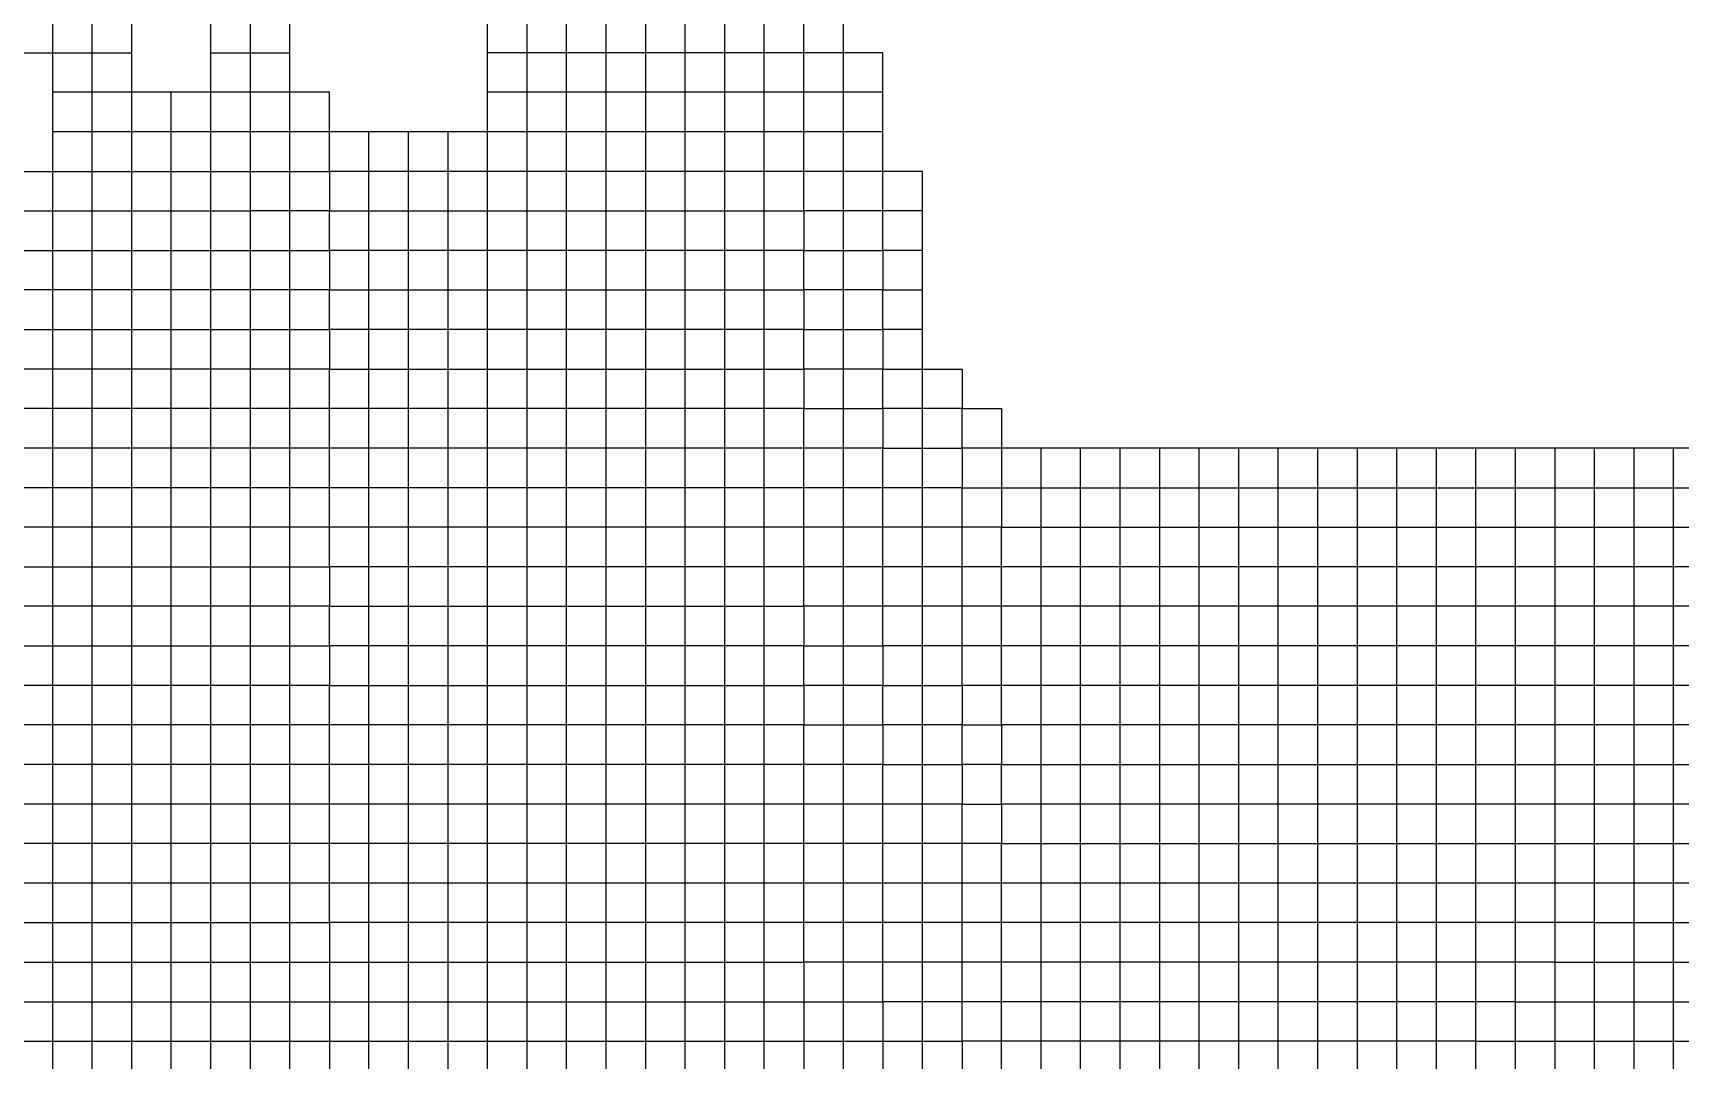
# Model space of a CAD drawing. Header units: millimetres. Extents: x 0 to 841, y 0 to 594.
# Drawn here: x 750.45 to 755.61, y 105.11 to 108.32 of the extents above; entities that cross this region are included whole.
import ezdxf
from ezdxf.enums import TextEntityAlignment as Align

# ---------------------------------------------------------------- set-up
doc = ezdxf.new("R2010")
doc.units = ezdxf.units.MM
doc.layers.add('TEXT', color=255, linetype='Continuous')
doc.styles.add('ECL', font='', dxfattribs={"width": 0.7, "height": 3})
doc.styles.get('ECL').set_extended_font_data('FangSong_GB2312')

# ---------------------------------------------------------------- blocks, each defined once
blk = doc.blocks.new('*U21')
at = {"color": 32, "linetype": 'Continuous'}
blk.add_lwpolyline([(-17.49, -2.555), (-17.3415, -2.555), (-17.193, -2.555), (-17.0445, -2.555)], dxfattribs=at)
at = {"color": 34, "linetype": 'Continuous'}
blk.add_lwpolyline([(-17.0445, -1.2185), (-17.193, -1.2185), (-17.3415, -1.2185), (-17.49, -1.2185), (-17.6385, -1.2185), (-17.787, -1.2185), (-17.9355, -1.2185), (-18.084, -1.2185), (-18.2325, -1.2185), (-18.381, -1.2185), (-18.5295, -1.2185), (-18.678, -1.2185), (-18.8265, -1.2185), (-18.975, -1.2185), (-19.1235, -1.2185), (-19.272, -1.2185), (-19.4205, -1.2185), (-19.569, -1.2185), (-19.7175, -1.2185), (-19.7175, -1.07), (-19.866, -1.07), (-19.866, -0.9215), (-20.0145, -0.9215), (-20.163, -0.9215), (-20.163, -0.773), (-20.3115, -0.773), (-20.46, -0.773), (-20.46, -0.6245), (-20.6085, -0.6245), (-20.757, -0.6245), (-20.9055, -0.6245), (-21.054, -0.6245), (-21.2025, -0.6245), (-21.351, -0.6245), (-21.4995, -0.6245), (-21.648, -0.6245), (-21.7965, -0.6245), (-21.945, -0.6245), (-22.0935, -0.6245), (-22.242, -0.6245), (-22.242, -0.476), (-22.3905, -0.476), (-22.539, -0.476), (-22.6875, -0.476), (-22.836, -0.476), (-22.9845, -0.476), (-23.133, -0.476), (-23.2815, -0.476), (-23.43, -0.476)], dxfattribs=at)
at = {"color": 22, "linetype": 'Continuous'}
for points in [[(-17.6385, -2.7035), (-17.49, -2.7035), (-17.3415, -2.7035), (-17.193, -2.7035), (-17.0445, -2.7035)], [(-17.193, -3.149), (-17.193, -3.0005), (-17.193, -2.852), (-17.193, -2.7035), (-17.193, -2.555)], [(-17.3415, -4.7825), (-17.3415, -4.634), (-17.3415, -4.4855), (-17.3415, -4.337), (-17.3415, -4.1885), (-17.3415, -4.04), (-17.3415, -3.8915), (-17.3415, -3.743), (-17.3415, -3.5945), (-17.3415, -3.446), (-17.3415, -3.2975), (-17.3415, -3.149), (-17.3415, -3.0005), (-17.3415, -2.852), (-17.3415, -2.7035), (-17.3415, -2.555)], [(-17.6385, -3.149), (-17.6385, -3.0005), (-17.6385, -2.852)]]:
    blk.add_lwpolyline(points, dxfattribs=at)
at = {"color": 47, "linetype": 'Continuous'}
blk.add_lwpolyline([(-20.9055, -3.149), (-20.9055, -3.0005), (-20.9055, -2.852), (-20.9055, -2.7035), (-20.9055, -2.555), (-20.9055, -2.4065), (-20.9055, -2.258), (-20.9055, -2.1095), (-20.9055, -1.961), (-20.9055, -1.8125), (-20.9055, -1.664), (-20.9055, -1.5155), (-20.9055, -1.367), (-20.9055, -1.2185), (-20.9055, -1.07), (-20.9055, -0.9215), (-20.9055, -0.773), (-20.9055, -0.6245), (-20.9055, -0.476), (-20.9055, -0.3275), (-20.9055, -0.179), (-20.9055, -0.0305), (-20.9055, 0.118), (-20.9055, 0.2665), (-20.9055, 0.415), (-20.9055, 0.5635), (-20.9055, 0.712), (-20.9055, 0.8605)], dxfattribs=at)
at = {"color": 87, "linetype": 'Continuous'}
for points in [[(-21.351, -3.149), (-21.351, -3.0005), (-21.351, -2.852), (-21.351, -2.7035), (-21.351, -2.555), (-21.351, -2.4065), (-21.351, -2.258), (-21.351, -2.1095), (-21.351, -1.961), (-21.351, -1.8125), (-21.351, -1.664), (-21.351, -1.5155), (-21.351, -1.367), (-21.351, -1.2185), (-21.351, -1.07), (-21.351, -0.9215), (-21.351, -0.773), (-21.351, -0.6245), (-21.351, -0.476), (-21.351, -0.3275), (-21.351, -0.179), (-21.351, -0.0305), (-21.351, 0.118), (-21.351, 0.2665), (-21.351, 0.415), (-21.351, 0.5635), (-21.351, 0.712), (-21.351, 0.8605)], [(-21.648, -3.149), (-21.648, -3.0005), (-21.648, -2.852), (-21.648, -2.7035), (-21.648, -2.555), (-21.648, -2.4065), (-21.648, -2.258), (-21.648, -2.1095), (-21.648, -1.961), (-21.648, -1.8125), (-21.648, -1.664), (-21.648, -1.5155), (-21.648, -1.367), (-21.648, -1.2185), (-21.648, -1.07), (-21.648, -0.9215), (-21.648, -0.773), (-21.648, -0.6245), (-21.648, -0.476), (-21.648, -0.3275), (-21.648, -0.179), (-21.648, -0.0305), (-21.648, 0.118), (-21.648, 0.2665), (-21.648, 0.415), (-21.648, 0.5635), (-21.648, 0.712), (-21.648, 0.8605)], [(-23.727, 0.2665), (-23.2815, 0.2665), (-23.133, 0.2665), (-22.9845, 0.2665), (-22.836, 0.2665), (-22.6875, 0.2665), (-22.539, 0.2665), (-22.3905, 0.2665), (-22.242, 0.2665), (-22.242, 0.118), (-22.0935, 0.118), (-21.945, 0.118), (-21.7965, 0.118), (-21.648, 0.118), (-21.4995, 0.118), (-21.351, 0.118), (-21.2025, 0.118), (-21.054, 0.118), (-20.9055, 0.118), (-20.757, 0.118), (-20.6085, 0.118), (-20.46, 0.118), (-20.46, -0.0305), (-20.3115, -0.0305), (-20.163, -0.0305), (-20.163, -0.179), (-20.0145, -0.179)]]:
    blk.add_lwpolyline(points, dxfattribs=at)
at = {"color": 97, "linetype": 'Continuous'}
for points in [[(-20.757, -3.149), (-20.757, -3.0005), (-20.757, -2.852), (-20.757, -2.7035), (-20.757, -2.555), (-20.757, -2.4065), (-20.757, -2.258), (-20.757, -2.1095), (-20.757, -1.961), (-20.757, -1.8125), (-20.757, -1.664), (-20.757, -1.5155), (-20.757, -1.367), (-20.757, -1.2185), (-20.757, -1.07), (-20.757, -0.9215), (-20.757, -0.773), (-20.757, -0.6245), (-20.757, -0.476), (-20.757, -0.3275), (-20.757, -0.179), (-20.757, -0.0305), (-20.757, 0.118), (-20.757, 0.2665), (-20.757, 0.415), (-20.757, 0.5635), (-20.757, 0.712), (-20.757, 0.8605)], [(-20.6085, -3.149), (-20.6085, -3.0005), (-20.6085, -2.852), (-20.6085, -2.7035), (-20.6085, -2.555), (-20.6085, -2.4065), (-20.6085, -2.258), (-20.6085, -2.1095), (-20.6085, -1.961), (-20.6085, -1.8125), (-20.6085, -1.664), (-20.6085, -1.5155), (-20.6085, -1.367), (-20.6085, -1.2185), (-20.6085, -1.07), (-20.6085, -0.9215), (-20.6085, -0.773), (-20.6085, -0.6245), (-20.6085, -0.476), (-20.6085, -0.3275), (-20.6085, -0.179), (-20.6085, -0.0305), (-20.6085, 0.118), (-20.6085, 0.2665), (-20.6085, 0.415), (-20.6085, 0.5635), (-20.6085, 0.712), (-20.6085, 0.8605)], [(-22.9845, -3.149), (-22.9845, -3.0005), (-22.9845, -2.852), (-22.9845, -2.7035), (-22.9845, -2.555), (-22.9845, -2.4065), (-22.9845, -2.258), (-22.9845, -2.1095), (-22.9845, -1.961), (-22.9845, -1.8125), (-22.9845, -1.664), (-22.9845, -1.5155), (-22.9845, -1.367), (-22.9845, -1.2185), (-22.9845, -1.07), (-22.9845, -0.9215), (-22.9845, -0.773), (-22.9845, -0.6245), (-22.9845, -0.476), (-22.9845, -0.3275), (-22.9845, -0.179), (-22.9845, -0.0305), (-22.9845, 0.118), (-22.9845, 0.2665), (-22.9845, 0.415), (-22.9845, 0.5635), (-22.9845, 0.712), (-22.9845, 0.8605)], [(-23.2815, -3.149), (-23.2815, -3.0005), (-23.2815, -2.852), (-23.2815, -2.7035), (-23.2815, -2.555), (-23.2815, -2.4065), (-23.2815, -2.258), (-23.2815, -2.1095), (-23.2815, -1.961), (-23.2815, -1.8125), (-23.2815, -1.664), (-23.2815, -1.5155), (-23.2815, -1.367), (-23.2815, -1.2185), (-23.2815, -1.07), (-23.2815, -0.9215), (-23.2815, -0.773), (-23.2815, -0.6245), (-23.2815, -0.476), (-23.2815, -0.3275), (-23.2815, -0.179), (-23.2815, -0.0305), (-23.2815, 0.118), (-23.2815, 0.2665), (-23.2815, 0.415), (-23.2815, 0.5635), (-23.2815, 0.712), (-23.2815, 0.8605)], [(-21.4995, -3.149), (-21.4995, -3.0005), (-21.4995, -2.852), (-21.4995, -2.7035), (-21.4995, -2.555), (-21.4995, -2.4065), (-21.4995, -2.258), (-21.4995, -2.1095), (-21.4995, -1.961), (-21.4995, -1.8125), (-21.4995, -1.664), (-21.4995, -1.5155), (-21.4995, -1.367), (-21.4995, -1.2185), (-21.4995, -1.07), (-21.4995, -0.9215), (-21.4995, -0.773), (-21.4995, -0.6245), (-21.4995, -0.476), (-21.4995, -0.3275), (-21.4995, -0.179), (-21.4995, -0.0305), (-21.4995, 0.118), (-21.4995, 0.2665), (-21.4995, 0.415), (-21.4995, 0.5635), (-21.4995, 0.712), (-21.4995, 0.8605)], [(-21.054, -3.149), (-21.054, -3.0005), (-21.054, -2.852), (-21.054, -2.7035), (-21.054, -2.555), (-21.054, -2.4065), (-21.054, -2.258), (-21.054, -2.1095), (-21.054, -1.961), (-21.054, -1.8125), (-21.054, -1.664), (-21.054, -1.5155), (-21.054, -1.367), (-21.054, -1.2185), (-21.054, -1.07), (-21.054, -0.9215), (-21.054, -0.773), (-21.054, -0.6245), (-21.054, -0.476), (-21.054, -0.3275), (-21.054, -0.179), (-21.054, -0.0305), (-21.054, 0.118), (-21.054, 0.2665), (-21.054, 0.415), (-21.054, 0.5635), (-21.054, 0.712), (-21.054, 0.8605)], [(-21.2025, -3.149), (-21.2025, -3.0005), (-21.2025, -2.852), (-21.2025, -2.7035), (-21.2025, -2.555), (-21.2025, -2.4065), (-21.2025, -2.258), (-21.2025, -2.1095), (-21.2025, -1.961), (-21.2025, -1.8125), (-21.2025, -1.664), (-21.2025, -1.5155), (-21.2025, -1.367), (-21.2025, -1.2185), (-21.2025, -1.07), (-21.2025, -0.9215), (-21.2025, -0.773), (-21.2025, -0.6245), (-21.2025, -0.476), (-21.2025, -0.3275), (-21.2025, -0.179), (-21.2025, -0.0305), (-21.2025, 0.118), (-21.2025, 0.2665), (-21.2025, 0.415), (-21.2025, 0.5635), (-21.2025, 0.712), (-21.2025, 0.8605)], [(-20.3115, -3.149), (-20.3115, -3.0005), (-20.3115, -2.852), (-20.3115, -2.7035), (-20.3115, -2.555), (-20.3115, -2.4065), (-20.3115, -2.258), (-20.3115, -2.1095), (-20.3115, -1.961), (-20.3115, -1.8125), (-20.3115, -1.664), (-20.3115, -1.5155), (-20.3115, -1.367), (-20.3115, -1.2185), (-20.3115, -1.07), (-20.3115, -0.9215), (-20.3115, -0.773), (-20.3115, -0.6245), (-20.3115, -0.476), (-20.3115, -0.3275), (-20.3115, -0.179), (-20.3115, -0.0305), (-20.3115, 0.118), (-20.3115, 0.2665), (-20.3115, 0.415), (-20.3115, 0.5635), (-20.3115, 0.712), (-20.3115, 0.8605)]]:
    blk.add_lwpolyline(points, dxfattribs=at)
at = {"color": 57, "linetype": 'Continuous'}
for points in [[(-22.6875, -3.149), (-22.6875, -3.0005), (-22.6875, -2.852), (-22.6875, -2.7035), (-22.6875, -2.555), (-22.6875, -2.4065), (-22.6875, -2.258), (-22.6875, -2.1095), (-22.6875, -1.961), (-22.6875, -1.8125), (-22.6875, -1.664), (-22.6875, -1.5155), (-22.6875, -1.367), (-22.6875, -1.2185), (-22.6875, -1.07), (-22.6875, -0.9215), (-22.6875, -0.773), (-22.6875, -0.6245), (-22.6875, -0.476), (-22.6875, -0.3275), (-22.6875, -0.179), (-22.6875, -0.0305), (-22.6875, 0.118), (-22.6875, 0.2665), (-22.6875, 0.415), (-22.6875, 0.5635), (-22.6875, 0.712), (-22.6875, 0.8605)], [(-17.0445, -1.367), (-17.193, -1.367), (-17.3415, -1.367), (-17.49, -1.367), (-17.6385, -1.367), (-17.787, -1.367), (-17.9355, -1.367), (-18.084, -1.367), (-18.2325, -1.367), (-18.381, -1.367), (-18.5295, -1.367), (-18.678, -1.367), (-18.8265, -1.367), (-18.975, -1.367), (-19.1235, -1.367), (-19.272, -1.367), (-19.4205, -1.367), (-19.569, -1.367), (-19.7175, -1.367), (-19.7175, -1.2185), (-19.866, -1.2185), (-19.866, -1.07), (-20.0145, -1.07), (-20.163, -1.07), (-20.163, -0.9215), (-20.3115, -0.9215), (-20.46, -0.9215), (-20.46, -0.773), (-20.6085, -0.773), (-20.757, -0.773), (-20.9055, -0.773), (-21.054, -0.773), (-21.2025, -0.773), (-21.351, -0.773), (-21.4995, -0.773), (-21.648, -0.773), (-21.7965, -0.773), (-21.945, -0.773), (-22.0935, -0.773), (-22.242, -0.773), (-22.242, -0.6245), (-22.3905, -0.6245), (-22.539, -0.6245), (-22.6875, -0.6245), (-22.836, -0.6245), (-22.9845, -0.6245), (-23.133, -0.6245), (-23.2815, -0.6245), (-23.43, -0.6245)], [(-23.43, -0.3275), (-23.2815, -0.3275), (-23.133, -0.3275), (-22.9845, -0.3275), (-22.836, -0.3275), (-22.6875, -0.3275), (-22.539, -0.3275), (-22.3905, -0.3275), (-22.242, -0.3275), (-22.242, -0.476), (-22.0935, -0.476), (-21.945, -0.476), (-21.7965, -0.476), (-21.648, -0.476), (-21.4995, -0.476), (-21.351, -0.476), (-21.2025, -0.476), (-21.054, -0.476), (-20.9055, -0.476), (-20.757, -0.476), (-20.6085, -0.476), (-20.46, -0.476), (-20.46, -0.6245), (-20.3115, -0.6245), (-20.163, -0.6245), (-20.163, -0.773), (-20.0145, -0.773), (-19.866, -0.773), (-19.866, -0.9215), (-19.7175, -0.9215), (-19.7175, -1.07), (-19.569, -1.07), (-19.4205, -1.07), (-19.272, -1.07), (-19.1235, -1.07), (-18.975, -1.07), (-18.8265, -1.07), (-18.678, -1.07), (-18.5295, -1.07), (-18.381, -1.07), (-18.2325, -1.07), (-18.084, -1.07), (-17.9355, -1.07), (-17.787, -1.07), (-17.6385, -1.07), (-17.49, -1.07), (-17.3415, -1.07), (-17.193, -1.07), (-17.0445, -1.07)]]:
    blk.add_lwpolyline(points, dxfattribs=at)
at = {"color": 252, "linetype": 'Continuous'}
blk.add_lwpolyline([(-22.539, -0.476), (-22.539, -0.3275), (-22.539, -0.179), (-22.539, -0.0305), (-22.539, 0.118), (-22.539, 0.2665), (-22.539, 0.415), (-22.539, 0.5635), (-22.539, 0.712), (-22.539, 0.8605), (-22.539, 1.009), (-22.539, 1.1575), (-22.539, 1.306), (-22.539, 1.4545), (-22.539, 1.603), (-22.539, 1.7515), (-22.539, 1.9), (-22.539, 2.0485), (-22.539, 2.197), (-22.539, 2.3455), (-22.539, 2.494), (-22.539, 2.6425), (-22.539, 2.791)], dxfattribs=at)
at = {"color": 77, "linetype": 'Continuous'}
for points in [[(-22.3905, -3.149), (-22.3905, -3.0005), (-22.3905, -2.852), (-22.3905, -2.7035), (-22.3905, -2.555), (-22.3905, -2.4065), (-22.3905, -2.258), (-22.3905, -2.1095), (-22.3905, -1.961), (-22.3905, -1.8125), (-22.3905, -1.664), (-22.3905, -1.5155), (-22.3905, -1.367), (-22.3905, -1.2185), (-22.3905, -1.07), (-22.3905, -0.9215), (-22.3905, -0.773), (-22.3905, -0.6245), (-22.3905, -0.476), (-22.3905, -0.3275), (-22.3905, -0.179), (-22.3905, -0.0305), (-22.3905, 0.118), (-22.3905, 0.2665), (-22.3905, 0.415), (-22.3905, 0.5635), (-22.3905, 0.712), (-22.3905, 0.8605)], [(-17.787, -3.149), (-17.787, -3.0005), (-17.787, -2.852), (-17.787, -2.7035), (-17.787, -2.555), (-17.787, -2.4065), (-17.787, -2.258), (-17.787, -2.1095), (-17.787, -1.961), (-17.787, -1.8125), (-17.787, -1.664), (-17.787, -1.5155), (-17.787, -1.367), (-17.787, -1.2185), (-17.787, -1.07), (-17.787, -0.9215), (-17.787, -0.773)]]:
    blk.add_lwpolyline(points, dxfattribs=at)
at = {"color": 86, "linetype": 'Continuous'}
blk.add_lwpolyline([(-23.133, -3.149), (-23.133, -3.0005), (-23.133, -2.852), (-23.133, -2.7035), (-23.133, -2.555), (-23.133, -2.4065), (-23.133, -2.258), (-23.133, -2.1095), (-23.133, -1.961), (-23.133, -1.8125), (-23.133, -1.664), (-23.133, -1.5155), (-23.133, -1.367), (-23.133, -1.2185), (-23.133, -1.07), (-23.133, -0.9215), (-23.133, -0.773), (-23.133, -0.6245), (-23.133, -0.476), (-23.133, -0.3275), (-23.133, -0.179), (-23.133, -0.0305), (-23.133, 0.118), (-23.133, 0.2665), (-23.133, 0.415), (-23.133, 0.5635), (-23.133, 0.712), (-23.133, 0.8605)], dxfattribs=at)
at = {"color": 67, "linetype": 'Continuous'}
blk.add_lwpolyline([(-20.0145, -3.149), (-20.0145, -3.0005), (-20.0145, -2.852), (-20.0145, -2.7035), (-20.0145, -2.555), (-20.0145, -2.4065), (-20.0145, -2.258), (-20.0145, -2.1095), (-20.0145, -1.961), (-20.0145, -1.8125), (-20.0145, -1.664), (-20.0145, -1.5155), (-20.0145, -1.367), (-20.0145, -1.2185), (-20.0145, -1.07), (-20.0145, -0.9215), (-20.0145, -0.773), (-20.0145, -0.6245), (-20.0145, -0.476), (-20.0145, -0.3275), (-20.0145, -0.179), (-20.0145, -0.0305), (-20.0145, 0.118), (-20.0145, 0.2665), (-20.163, 0.2665), (-20.163, 0.415), (-20.163, 0.5635), (-20.163, 0.712), (-20.3115, 0.712), (-20.46, 0.712), (-20.46, 0.8605)], dxfattribs=at)
at = {"color": 145, "linetype": 'Continuous'}
for points in [[(-24.4695, 0.5635), (-24.321, 0.5635), (-24.1725, 0.5635), (-24.1725, 0.712), (-24.024, 0.712), (-23.8755, 0.712), (-23.727, 0.712), (-23.5785, 0.712), (-23.43, 0.712), (-23.2815, 0.712), (-23.133, 0.712), (-22.9845, 0.712)], [(-21.4995, 0.415), (-21.648, 0.415), (-22.242, 0.415), (-22.242, 0.5635), (-22.3905, 0.5635), (-22.539, 0.5635), (-22.6875, 0.5635), (-22.9845, 0.5635), (-23.133, 0.5635), (-23.2815, 0.5635)]]:
    blk.add_lwpolyline(points, dxfattribs=at)
at = {"color": 253, "linetype": 'Continuous'}
blk.add_lwpolyline([(-22.6875, 0.712), (-22.539, 0.712), (-22.3905, 0.712)], dxfattribs=at)
at = {"color": 147, "linetype": 'Continuous'}
for points in [[(-20.163, 0.5635), (-20.3115, 0.5635), (-20.46, 0.5635), (-20.46, 0.712), (-20.6085, 0.712), (-20.757, 0.712), (-20.9055, 0.712), (-21.054, 0.712), (-21.2025, 0.712), (-21.351, 0.712), (-21.4995, 0.712), (-21.648, 0.712)], [(-20.0145, -0.0305), (-20.163, -0.0305), (-20.163, 0.118), (-20.3115, 0.118), (-20.46, 0.118), (-20.46, 0.2665), (-20.6085, 0.2665), (-20.757, 0.2665), (-20.9055, 0.2665), (-21.054, 0.2665), (-21.2025, 0.2665), (-21.351, 0.2665), (-21.4995, 0.2665), (-21.648, 0.2665), (-21.7965, 0.2665), (-21.945, 0.2665), (-22.0935, 0.2665), (-22.242, 0.2665), (-22.242, 0.415), (-22.3905, 0.415), (-22.539, 0.415), (-22.6875, 0.415), (-22.836, 0.415), (-22.9845, 0.415), (-23.133, 0.415), (-23.2815, 0.415)]]:
    blk.add_lwpolyline(points, dxfattribs=at)
at = {"color": 84, "linetype": 'Continuous'}
for points in [[(-22.836, -3.149), (-22.836, -3.0005), (-22.836, -2.852), (-22.836, -2.7035), (-22.836, -2.555), (-22.836, -2.4065), (-22.836, -2.258), (-22.836, -2.1095), (-22.836, -1.961), (-22.836, -1.8125), (-22.836, -1.664), (-22.836, -1.5155), (-22.836, -1.367), (-22.836, -1.2185), (-22.836, -1.07), (-22.836, -0.9215), (-22.836, -0.773), (-22.836, -0.6245), (-22.836, -0.476), (-22.836, -0.3275), (-22.836, -0.179), (-22.836, -0.0305), (-22.836, 0.118), (-22.836, 0.2665), (-22.836, 0.415), (-22.836, 0.5635)], [(-21.945, -3.149), (-21.945, -3.0005), (-21.945, -2.852), (-21.945, -2.7035), (-21.945, -2.555), (-21.945, -2.4065), (-21.945, -2.258), (-21.945, -2.1095), (-21.945, -1.961), (-21.945, -1.8125), (-21.945, -1.664), (-21.945, -1.5155), (-21.945, -1.367), (-21.945, -1.2185), (-21.945, -1.07), (-21.945, -0.9215), (-21.945, -0.773), (-21.945, -0.6245), (-21.945, -0.476), (-21.945, -0.3275), (-21.945, -0.179), (-21.945, -0.0305), (-21.945, 0.118), (-21.945, 0.2665), (-21.945, 0.415)], [(-21.7965, -3.149), (-21.7965, -3.0005), (-21.7965, -2.852), (-21.7965, -2.7035), (-21.7965, -2.555), (-21.7965, -2.4065), (-21.7965, -2.258), (-21.7965, -2.1095), (-21.7965, -1.961), (-21.7965, -1.8125), (-21.7965, -1.664), (-21.7965, -1.5155), (-21.7965, -1.367), (-21.7965, -1.2185), (-21.7965, -1.07), (-21.7965, -0.9215), (-21.7965, -0.773), (-21.7965, -0.6245), (-21.7965, -0.476), (-21.7965, -0.3275), (-21.7965, -0.179), (-21.7965, -0.0305), (-21.7965, 0.118), (-21.7965, 0.2665), (-21.7965, 0.415)], [(-17.0445, -2.4065), (-17.193, -2.4065), (-17.3415, -2.4065), (-17.49, -2.4065), (-17.6385, -2.4065), (-17.787, -2.4065), (-17.9355, -2.4065), (-18.084, -2.4065), (-18.2325, -2.4065), (-18.381, -2.4065), (-18.5295, -2.4065), (-18.678, -2.4065), (-18.8265, -2.4065), (-18.975, -2.4065), (-19.1235, -2.4065), (-19.272, -2.4065), (-19.4205, -2.4065), (-19.569, -2.4065), (-19.7175, -2.4065), (-19.7175, -2.258), (-19.866, -2.258), (-19.866, -2.1095), (-20.0145, -2.1095), (-20.163, -2.1095), (-20.163, -1.961), (-20.3115, -1.961), (-20.46, -1.961), (-20.46, -1.8125), (-20.6085, -1.8125), (-20.757, -1.8125), (-20.9055, -1.8125), (-21.054, -1.8125), (-21.2025, -1.8125), (-21.351, -1.8125), (-21.4995, -1.8125), (-21.648, -1.8125), (-21.7965, -1.8125), (-21.945, -1.8125), (-22.0935, -1.8125), (-22.242, -1.8125), (-22.242, -1.664), (-22.3905, -1.664), (-22.539, -1.664), (-22.6875, -1.664), (-22.836, -1.664), (-22.9845, -1.664), (-23.133, -1.664), (-23.2815, -1.664), (-23.43, -1.664)]]:
    blk.add_lwpolyline(points, dxfattribs=at)
at = {"color": 251, "linetype": 'Continuous'}
for points in [[(-20.163, 0.415), (-20.3115, 0.415), (-20.46, 0.415), (-20.46, 0.5635), (-20.6085, 0.5635), (-20.757, 0.5635), (-20.9055, 0.5635), (-21.054, 0.5635), (-21.2025, 0.5635), (-21.351, 0.5635), (-21.4995, 0.5635), (-21.648, 0.5635)], [(-20.0145, 0.118), (-20.163, 0.118), (-20.163, 0.2665), (-20.3115, 0.2665), (-20.46, 0.2665), (-20.46, 0.415), (-20.6085, 0.415), (-20.757, 0.415), (-20.9055, 0.415), (-21.054, 0.415), (-21.2025, 0.415), (-21.351, 0.415), (-21.4995, 0.415)]]:
    blk.add_lwpolyline(points, dxfattribs=at)
at = {"color": 76, "linetype": 'Continuous'}
for points in [[(-22.0935, -3.149), (-22.0935, -3.0005), (-22.0935, -2.852), (-22.0935, -2.7035), (-22.0935, -2.555), (-22.0935, -2.4065), (-22.0935, -2.258), (-22.0935, -2.1095), (-22.0935, -1.961), (-22.0935, -1.8125), (-22.0935, -1.664), (-22.0935, -1.5155), (-22.0935, -1.367), (-22.0935, -1.2185), (-22.0935, -1.07), (-22.0935, -0.9215), (-22.0935, -0.773), (-22.0935, -0.6245), (-22.0935, -0.476), (-22.0935, -0.3275), (-22.0935, -0.179), (-22.0935, -0.0305), (-22.0935, 0.118), (-22.0935, 0.2665), (-22.0935, 0.415)], [(-19.569, -3.149), (-19.569, -3.0005), (-19.569, -2.852), (-19.569, -2.7035), (-19.569, -2.555), (-19.569, -2.4065), (-19.569, -2.258), (-19.569, -2.1095), (-19.569, -1.961), (-19.569, -1.8125), (-19.569, -1.664), (-19.569, -1.5155), (-19.569, -1.367), (-19.569, -1.2185), (-19.569, -1.07), (-19.569, -0.9215), (-19.569, -0.773)], [(-19.4205, -3.149), (-19.4205, -3.0005), (-19.4205, -2.852), (-19.4205, -2.7035), (-19.4205, -2.555), (-19.4205, -2.4065), (-19.4205, -2.258), (-19.4205, -2.1095), (-19.4205, -1.961), (-19.4205, -1.8125), (-19.4205, -1.664), (-19.4205, -1.5155), (-19.4205, -1.367), (-19.4205, -1.2185), (-19.4205, -1.07), (-19.4205, -0.9215), (-19.4205, -0.773)]]:
    blk.add_lwpolyline(points, dxfattribs=at)
at = {"color": 157, "linetype": 'Continuous'}
blk.add_lwpolyline([(-24.618, -0.0305), (-24.4695, -0.0305), (-24.321, -0.0305), (-24.1725, -0.0305), (-24.1725, 0.118), (-24.024, 0.118), (-23.8755, 0.118), (-23.727, 0.118), (-23.5785, 0.118), (-23.43, 0.118), (-23.2815, 0.118), (-23.133, 0.118), (-22.9845, 0.118), (-22.836, 0.118), (-22.6875, 0.118), (-22.539, 0.118)], dxfattribs=at)
at = {"color": 167, "linetype": 'Continuous'}
for points in [[(-20.0145, -0.3275), (-20.163, -0.3275), (-20.163, -0.179), (-20.3115, -0.179), (-20.46, -0.179), (-20.46, -0.0305), (-20.6085, -0.0305), (-20.757, -0.0305), (-20.9055, -0.0305), (-21.054, -0.0305), (-21.2025, -0.0305), (-21.351, -0.0305), (-21.4995, -0.0305), (-21.648, -0.0305), (-21.7965, -0.0305), (-21.945, -0.0305), (-22.0935, -0.0305), (-22.242, -0.0305), (-22.242, 0.118), (-22.3905, 0.118), (-22.539, 0.118)], [(-24.7665, -0.3275), (-24.618, -0.3275), (-24.618, -0.179), (-24.4695, -0.179), (-24.321, -0.179), (-24.1725, -0.179), (-24.1725, -0.0305), (-24.024, -0.0305), (-23.8755, -0.0305), (-23.727, -0.0305), (-23.5785, -0.0305), (-23.43, -0.0305), (-23.2815, -0.0305), (-23.133, -0.0305), (-22.9845, -0.0305), (-22.836, -0.0305), (-22.6875, -0.0305), (-22.539, -0.0305)], [(-19.7175, -0.773), (-19.866, -0.773), (-19.866, -0.6245), (-20.0145, -0.6245), (-20.163, -0.6245), (-20.163, -0.476), (-20.3115, -0.476), (-20.46, -0.476), (-20.46, -0.3275), (-20.6085, -0.3275), (-20.757, -0.3275), (-20.9055, -0.3275), (-21.054, -0.3275), (-21.2025, -0.3275), (-21.351, -0.3275), (-21.4995, -0.3275), (-21.648, -0.3275), (-21.7965, -0.3275), (-21.945, -0.3275), (-22.0935, -0.3275), (-22.242, -0.3275), (-22.242, -0.179), (-22.3905, -0.179), (-22.539, -0.179), (-22.6875, -0.179), (-22.836, -0.179), (-22.9845, -0.179), (-23.133, -0.179), (-23.2815, -0.179), (-23.43, -0.179)]]:
    blk.add_lwpolyline(points, dxfattribs=at)
at = {"color": 75, "linetype": 'Continuous'}
blk.add_lwpolyline([(-22.539, -0.0305), (-22.3905, -0.0305), (-22.242, -0.0305), (-22.242, -0.179), (-22.0935, -0.179), (-21.945, -0.179), (-21.7965, -0.179), (-21.648, -0.179), (-21.4995, -0.179), (-21.351, -0.179), (-21.2025, -0.179), (-21.054, -0.179), (-20.9055, -0.179), (-20.757, -0.179), (-20.6085, -0.179), (-20.46, -0.179), (-20.46, -0.3275), (-20.3115, -0.3275), (-20.163, -0.3275), (-20.163, -0.476), (-20.0145, -0.476), (-19.866, -0.476), (-19.866, -0.6245), (-19.7175, -0.6245), (-19.7175, -0.773), (-19.7175, -0.9215), (-19.569, -0.9215), (-19.4205, -0.9215), (-19.272, -0.9215), (-19.1235, -0.9215), (-18.975, -0.9215), (-18.8265, -0.9215), (-18.678, -0.9215), (-18.5295, -0.9215), (-18.381, -0.9215), (-18.2325, -0.9215), (-18.084, -0.9215), (-17.9355, -0.9215), (-17.787, -0.9215), (-17.6385, -0.9215), (-17.49, -0.9215), (-17.3415, -0.9215), (-17.193, -0.9215), (-17.0445, -0.9215)], dxfattribs=at)
at = {"color": 94, "linetype": 'Continuous'}
for points in [[(-22.539, -3.149), (-22.539, -3.0005), (-22.539, -2.852), (-22.539, -2.7035), (-22.539, -2.555), (-22.539, -2.4065), (-22.539, -2.258), (-22.539, -2.1095), (-22.539, -1.961), (-22.539, -1.8125), (-22.539, -1.664), (-22.539, -1.5155), (-22.539, -1.367), (-22.539, -1.2185), (-22.539, -1.07), (-22.539, -0.9215), (-22.539, -0.773), (-22.539, -0.6245), (-22.539, -0.476)], [(-17.0445, -1.5155), (-17.193, -1.5155), (-17.3415, -1.5155), (-17.49, -1.5155), (-17.6385, -1.5155), (-17.787, -1.5155), (-17.9355, -1.5155), (-18.084, -1.5155), (-18.2325, -1.5155), (-18.381, -1.5155), (-18.5295, -1.5155), (-18.678, -1.5155), (-18.8265, -1.5155), (-18.975, -1.5155), (-19.1235, -1.5155), (-19.272, -1.5155), (-19.4205, -1.5155), (-19.569, -1.5155), (-19.7175, -1.5155), (-19.7175, -1.367), (-19.866, -1.367), (-19.866, -1.2185), (-20.0145, -1.2185), (-20.163, -1.2185), (-20.163, -1.07), (-20.3115, -1.07), (-20.46, -1.07), (-20.46, -0.9215), (-20.6085, -0.9215), (-20.757, -0.9215), (-20.9055, -0.9215), (-21.054, -0.9215), (-21.2025, -0.9215), (-21.351, -0.9215), (-21.4995, -0.9215), (-21.648, -0.9215), (-21.7965, -0.9215), (-21.945, -0.9215), (-22.0935, -0.9215), (-22.242, -0.9215), (-22.242, -0.773), (-22.3905, -0.773), (-22.539, -0.773), (-22.6875, -0.773), (-22.836, -0.773), (-22.9845, -0.773), (-23.133, -0.773), (-23.2815, -0.773), (-23.43, -0.773)], [(-17.0445, -1.664), (-17.193, -1.664), (-17.3415, -1.664), (-17.49, -1.664), (-17.6385, -1.664), (-17.787, -1.664), (-17.9355, -1.664), (-18.084, -1.664), (-18.2325, -1.664), (-18.381, -1.664), (-18.5295, -1.664), (-18.678, -1.664), (-18.8265, -1.664), (-18.975, -1.664), (-19.1235, -1.664), (-19.272, -1.664), (-19.4205, -1.664), (-19.569, -1.664), (-19.7175, -1.664), (-19.7175, -1.5155), (-19.866, -1.5155), (-19.866, -1.367), (-20.0145, -1.367), (-20.163, -1.367), (-20.163, -1.2185), (-20.3115, -1.2185), (-20.46, -1.2185), (-20.46, -1.07), (-20.6085, -1.07), (-20.757, -1.07), (-20.9055, -1.07), (-21.054, -1.07), (-21.2025, -1.07), (-21.351, -1.07), (-21.4995, -1.07), (-21.648, -1.07), (-21.7965, -1.07), (-21.945, -1.07), (-22.0935, -1.07), (-22.242, -1.07), (-22.242, -0.9215), (-22.3905, -0.9215), (-22.539, -0.9215), (-22.6875, -0.9215), (-22.836, -0.9215), (-22.9845, -0.9215), (-23.133, -0.9215), (-23.2815, -0.9215), (-23.43, -0.9215)], [(-23.43, -1.2185), (-23.2815, -1.2185), (-23.133, -1.2185), (-22.9845, -1.2185), (-22.836, -1.2185), (-22.6875, -1.2185), (-22.539, -1.2185), (-22.3905, -1.2185), (-22.242, -1.2185), (-22.242, -1.367), (-22.0935, -1.367), (-21.945, -1.367), (-21.7965, -1.367), (-21.648, -1.367), (-21.4995, -1.367), (-21.351, -1.367), (-21.2025, -1.367), (-21.054, -1.367), (-20.9055, -1.367), (-20.757, -1.367), (-20.6085, -1.367), (-20.46, -1.367), (-20.46, -1.5155), (-20.3115, -1.5155), (-20.163, -1.5155), (-20.163, -1.664), (-20.0145, -1.664), (-19.866, -1.664), (-19.866, -1.8125), (-19.7175, -1.8125), (-19.7175, -1.961), (-19.569, -1.961), (-19.4205, -1.961), (-19.272, -1.961), (-19.1235, -1.961), (-18.975, -1.961), (-18.8265, -1.961), (-18.678, -1.961), (-18.5295, -1.961), (-18.381, -1.961), (-18.2325, -1.961), (-18.084, -1.961), (-17.9355, -1.961), (-17.787, -1.961), (-17.6385, -1.961), (-17.49, -1.961), (-17.3415, -1.961), (-17.193, -1.961), (-17.0445, -1.961)], [(-17.0445, -1.8125), (-17.193, -1.8125), (-17.3415, -1.8125), (-17.49, -1.8125), (-17.6385, -1.8125), (-17.787, -1.8125), (-17.9355, -1.8125), (-18.084, -1.8125), (-18.2325, -1.8125), (-18.381, -1.8125), (-18.5295, -1.8125), (-18.678, -1.8125), (-18.8265, -1.8125), (-18.975, -1.8125), (-19.1235, -1.8125), (-19.272, -1.8125), (-19.4205, -1.8125), (-19.569, -1.8125), (-19.7175, -1.8125), (-19.7175, -1.664), (-19.866, -1.664), (-19.866, -1.5155), (-20.0145, -1.5155), (-20.163, -1.5155), (-20.163, -1.367), (-20.3115, -1.367), (-20.46, -1.367), (-20.46, -1.2185), (-20.6085, -1.2185), (-20.757, -1.2185), (-20.9055, -1.2185), (-21.054, -1.2185), (-21.2025, -1.2185), (-21.351, -1.2185), (-21.4995, -1.2185), (-21.648, -1.2185), (-21.7965, -1.2185), (-21.945, -1.2185), (-22.0935, -1.2185), (-22.242, -1.2185), (-22.242, -1.07), (-22.3905, -1.07), (-22.539, -1.07), (-22.6875, -1.07), (-22.836, -1.07), (-22.9845, -1.07), (-23.133, -1.07), (-23.2815, -1.07), (-23.43, -1.07)], [(-17.0445, -2.1095), (-17.193, -2.1095), (-17.3415, -2.1095), (-17.49, -2.1095), (-17.6385, -2.1095), (-17.787, -2.1095), (-17.9355, -2.1095), (-18.084, -2.1095), (-18.2325, -2.1095), (-18.381, -2.1095), (-18.5295, -2.1095), (-18.678, -2.1095), (-18.8265, -2.1095), (-18.975, -2.1095), (-19.1235, -2.1095), (-19.272, -2.1095), (-19.4205, -2.1095), (-19.569, -2.1095), (-19.7175, -2.1095), (-19.7175, -1.961), (-19.866, -1.961), (-19.866, -1.8125), (-20.0145, -1.8125), (-20.163, -1.8125), (-20.163, -1.664), (-20.3115, -1.664), (-20.46, -1.664), (-20.46, -1.5155), (-20.6085, -1.5155), (-20.757, -1.5155), (-20.9055, -1.5155), (-21.054, -1.5155), (-21.2025, -1.5155), (-21.351, -1.5155), (-21.4995, -1.5155), (-21.648, -1.5155), (-21.7965, -1.5155), (-21.945, -1.5155), (-22.0935, -1.5155), (-22.242, -1.5155), (-22.242, -1.367), (-22.3905, -1.367), (-22.539, -1.367), (-22.6875, -1.367), (-22.836, -1.367), (-22.9845, -1.367), (-23.133, -1.367), (-23.2815, -1.367), (-23.43, -1.367)], [(-17.49, -2.555), (-17.6385, -2.555), (-17.787, -2.555), (-17.9355, -2.555), (-18.084, -2.555), (-18.2325, -2.555), (-18.381, -2.555), (-18.5295, -2.555), (-18.678, -2.555), (-18.8265, -2.555), (-18.975, -2.555), (-19.1235, -2.555), (-19.272, -2.555), (-19.4205, -2.555), (-19.569, -2.555), (-19.7175, -2.555), (-19.7175, -2.4065), (-19.866, -2.4065), (-19.866, -2.258), (-20.0145, -2.258), (-20.163, -2.258), (-20.163, -2.1095), (-20.3115, -2.1095), (-20.46, -2.1095), (-20.46, -1.961), (-20.6085, -1.961), (-20.757, -1.961), (-20.9055, -1.961), (-21.054, -1.961), (-21.2025, -1.961), (-21.351, -1.961), (-21.4995, -1.961), (-21.648, -1.961), (-21.7965, -1.961), (-21.945, -1.961), (-22.0935, -1.961), (-22.242, -1.961), (-22.242, -1.8125), (-22.3905, -1.8125), (-22.539, -1.8125), (-22.6875, -1.8125), (-22.836, -1.8125), (-22.9845, -1.8125), (-23.133, -1.8125), (-23.2815, -1.8125), (-23.43, -1.8125)], [(-17.6385, -2.7035), (-17.787, -2.7035), (-17.9355, -2.7035), (-18.084, -2.7035), (-18.2325, -2.7035), (-18.381, -2.7035), (-18.5295, -2.7035), (-18.678, -2.7035), (-18.8265, -2.7035), (-18.975, -2.7035), (-19.1235, -2.7035), (-19.272, -2.7035), (-19.4205, -2.7035), (-19.569, -2.7035), (-19.7175, -2.7035), (-19.7175, -2.555), (-19.866, -2.555), (-19.866, -2.4065), (-20.0145, -2.4065), (-20.163, -2.4065), (-20.163, -2.258), (-20.3115, -2.258), (-20.46, -2.258), (-20.46, -2.1095), (-20.6085, -2.1095), (-20.757, -2.1095), (-20.9055, -2.1095), (-21.054, -2.1095), (-21.2025, -2.1095), (-21.351, -2.1095), (-21.4995, -2.1095), (-21.648, -2.1095), (-21.7965, -2.1095), (-21.945, -2.1095), (-22.0935, -2.1095), (-22.242, -2.1095), (-22.242, -1.961), (-22.3905, -1.961), (-22.539, -1.961), (-22.6875, -1.961), (-22.836, -1.961), (-22.9845, -1.961), (-23.133, -1.961), (-23.2815, -1.961), (-23.43, -1.961)]]:
    blk.add_lwpolyline(points, dxfattribs=at)
at = {"color": 92, "linetype": 'Continuous'}
for points in [[(-23.43, -2.555), (-23.2815, -2.555), (-23.133, -2.555), (-22.9845, -2.555), (-22.836, -2.555), (-22.6875, -2.555), (-22.539, -2.555), (-22.3905, -2.555), (-22.242, -2.555), (-22.242, -2.7035), (-22.0935, -2.7035), (-21.945, -2.7035), (-21.7965, -2.7035), (-21.648, -2.7035), (-21.4995, -2.7035), (-21.351, -2.7035), (-21.2025, -2.7035), (-21.054, -2.7035), (-20.9055, -2.7035), (-20.757, -2.7035), (-20.6085, -2.7035), (-20.46, -2.7035), (-20.46, -2.852), (-20.3115, -2.852), (-20.163, -2.852), (-20.163, -3.0005), (-20.0145, -3.0005), (-19.866, -3.0005), (-19.866, -3.149)], [(-18.5295, -3.149), (-18.5295, -3.0005), (-18.5295, -2.852), (-18.5295, -2.7035), (-18.5295, -2.555), (-18.5295, -2.4065), (-18.5295, -2.258), (-18.5295, -2.1095), (-18.5295, -1.961), (-18.5295, -1.8125), (-18.5295, -1.664), (-18.5295, -1.5155), (-18.5295, -1.367), (-18.5295, -1.2185), (-18.5295, -1.07), (-18.5295, -0.9215), (-18.5295, -0.773)], [(-23.43, -2.7035), (-23.2815, -2.7035), (-23.133, -2.7035), (-22.9845, -2.7035), (-22.836, -2.7035), (-22.6875, -2.7035), (-22.539, -2.7035), (-22.3905, -2.7035), (-22.242, -2.7035), (-22.242, -2.852), (-22.0935, -2.852), (-21.945, -2.852), (-21.7965, -2.852), (-21.648, -2.852), (-21.4995, -2.852), (-21.351, -2.852), (-21.2025, -2.852), (-21.054, -2.852), (-20.9055, -2.852), (-20.757, -2.852), (-20.6085, -2.852), (-20.46, -2.852), (-20.46, -3.0005), (-20.3115, -3.0005), (-20.163, -3.0005), (-20.163, -3.149)], [(-18.678, -3.149), (-18.678, -3.0005), (-18.678, -2.852), (-18.678, -2.7035), (-18.678, -2.555), (-18.678, -2.4065), (-18.678, -2.258), (-18.678, -2.1095), (-18.678, -1.961), (-18.678, -1.8125), (-18.678, -1.664), (-18.678, -1.5155), (-18.678, -1.367), (-18.678, -1.2185), (-18.678, -1.07), (-18.678, -0.9215), (-18.678, -0.773)], [(-23.43, -3.0005), (-23.2815, -3.0005), (-23.133, -3.0005), (-22.9845, -3.0005), (-22.836, -3.0005), (-22.6875, -3.0005), (-22.539, -3.0005), (-22.3905, -3.0005), (-22.242, -3.0005), (-22.242, -3.149)], [(-19.272, -3.149), (-19.272, -3.0005), (-19.272, -2.852), (-19.272, -2.7035), (-19.272, -2.555), (-19.272, -2.4065), (-19.272, -2.258), (-19.272, -2.1095), (-19.272, -1.961), (-19.272, -1.8125), (-19.272, -1.664), (-19.272, -1.5155), (-19.272, -1.367), (-19.272, -1.2185), (-19.272, -1.07), (-19.272, -0.9215), (-19.272, -0.773)], [(-23.43, -2.852), (-23.2815, -2.852), (-23.133, -2.852), (-22.9845, -2.852), (-22.836, -2.852), (-22.6875, -2.852), (-22.539, -2.852), (-22.3905, -2.852), (-22.242, -2.852), (-22.242, -3.0005), (-22.0935, -3.0005), (-21.945, -3.0005), (-21.7965, -3.0005), (-21.648, -3.0005), (-21.4995, -3.0005), (-21.351, -3.0005), (-21.2025, -3.0005), (-21.054, -3.0005), (-20.9055, -3.0005), (-20.757, -3.0005), (-20.6085, -3.0005), (-20.46, -3.0005), (-20.46, -3.149)], [(-18.975, -3.149), (-18.975, -3.0005), (-18.975, -2.852), (-18.975, -2.7035), (-18.975, -2.555), (-18.975, -2.4065), (-18.975, -2.258), (-18.975, -2.1095), (-18.975, -1.961), (-18.975, -1.8125), (-18.975, -1.664), (-18.975, -1.5155), (-18.975, -1.367), (-18.975, -1.2185), (-18.975, -1.07), (-18.975, -0.9215), (-18.975, -0.773)], [(-17.787, -2.852), (-17.9355, -2.852), (-18.084, -2.852), (-18.2325, -2.852), (-18.381, -2.852), (-18.5295, -2.852), (-18.678, -2.852), (-18.8265, -2.852), (-18.975, -2.852), (-19.1235, -2.852), (-19.272, -2.852), (-19.4205, -2.852), (-19.569, -2.852), (-19.7175, -2.852), (-19.7175, -2.7035), (-19.866, -2.7035), (-19.866, -2.555), (-20.0145, -2.555), (-20.163, -2.555), (-20.163, -2.4065), (-20.3115, -2.4065), (-20.46, -2.4065), (-20.46, -2.258), (-20.6085, -2.258), (-20.757, -2.258), (-20.9055, -2.258), (-21.054, -2.258), (-21.2025, -2.258), (-21.351, -2.258), (-21.4995, -2.258), (-21.648, -2.258), (-21.7965, -2.258), (-21.945, -2.258), (-22.0935, -2.258), (-22.242, -2.258), (-22.242, -2.1095), (-22.3905, -2.1095), (-22.539, -2.1095), (-22.6875, -2.1095), (-22.836, -2.1095), (-22.9845, -2.1095), (-23.133, -2.1095), (-23.2815, -2.1095), (-23.43, -2.1095)], [(-17.9355, -3.0005), (-18.084, -3.0005), (-18.2325, -3.0005), (-18.381, -3.0005), (-18.5295, -3.0005), (-18.678, -3.0005), (-18.8265, -3.0005), (-18.975, -3.0005), (-19.1235, -3.0005), (-19.272, -3.0005), (-19.4205, -3.0005), (-19.569, -3.0005), (-19.7175, -3.0005), (-19.7175, -2.852), (-19.866, -2.852), (-19.866, -2.7035), (-20.0145, -2.7035), (-20.163, -2.7035), (-20.163, -2.555), (-20.3115, -2.555), (-20.46, -2.555), (-20.46, -2.4065), (-20.6085, -2.4065), (-20.757, -2.4065), (-20.9055, -2.4065), (-21.054, -2.4065), (-21.2025, -2.4065), (-21.351, -2.4065), (-21.4995, -2.4065), (-21.648, -2.4065), (-21.7965, -2.4065), (-21.945, -2.4065), (-22.0935, -2.4065), (-22.242, -2.4065), (-22.242, -2.258), (-22.3905, -2.258), (-22.539, -2.258), (-22.6875, -2.258), (-22.836, -2.258), (-22.9845, -2.258), (-23.133, -2.258), (-23.2815, -2.258), (-23.43, -2.258)], [(-19.7175, -3.149), (-19.7175, -3.0005), (-19.866, -3.0005), (-19.866, -2.852), (-20.0145, -2.852), (-20.163, -2.852), (-20.163, -2.7035), (-20.3115, -2.7035), (-20.46, -2.7035), (-20.46, -2.555), (-20.6085, -2.555), (-20.757, -2.555), (-20.9055, -2.555), (-21.054, -2.555), (-21.2025, -2.555), (-21.351, -2.555), (-21.4995, -2.555), (-21.648, -2.555), (-21.7965, -2.555), (-21.945, -2.555), (-22.0935, -2.555), (-22.242, -2.555), (-22.242, -2.4065), (-22.3905, -2.4065), (-22.539, -2.4065), (-22.6875, -2.4065), (-22.836, -2.4065), (-22.9845, -2.4065), (-23.133, -2.4065), (-23.2815, -2.4065), (-23.43, -2.4065)]]:
    blk.add_lwpolyline(points, dxfattribs=at)
at = {"color": 91, "linetype": 'Continuous'}
blk.add_lwpolyline([(-16.4505, -0.9215), (-16.7475, -0.9215), (-16.7475, -0.773), (-19.7175, -0.773)], dxfattribs=at)
at = {"color": 82, "linetype": 'Continuous'}
for points in [[(-19.1235, -3.743), (-19.1235, -3.5945), (-19.1235, -3.446), (-19.1235, -3.2975), (-19.1235, -3.149), (-19.1235, -3.0005), (-19.1235, -2.852), (-19.1235, -2.7035), (-19.1235, -2.555), (-19.1235, -2.4065), (-19.1235, -2.258), (-19.1235, -2.1095), (-19.1235, -1.961), (-19.1235, -1.8125), (-19.1235, -1.664), (-19.1235, -1.5155), (-19.1235, -1.367), (-19.1235, -1.2185), (-19.1235, -1.07), (-19.1235, -0.9215), (-19.1235, -0.773)], [(-18.8265, -3.5945), (-18.8265, -3.446), (-18.8265, -3.2975), (-18.8265, -3.149), (-18.8265, -3.0005), (-18.8265, -2.852), (-18.8265, -2.7035), (-18.8265, -2.555), (-18.8265, -2.4065), (-18.8265, -2.258), (-18.8265, -2.1095), (-18.8265, -1.961), (-18.8265, -1.8125), (-18.8265, -1.664), (-18.8265, -1.5155), (-18.8265, -1.367), (-18.8265, -1.2185), (-18.8265, -1.07), (-18.8265, -0.9215), (-18.8265, -0.773)], [(-17.3415, -2.555), (-17.3415, -2.4065), (-17.3415, -2.258), (-17.3415, -2.1095), (-17.3415, -1.961), (-17.3415, -1.8125), (-17.3415, -1.664), (-17.3415, -1.5155), (-17.3415, -1.367), (-17.3415, -1.2185), (-17.3415, -1.07), (-17.3415, -0.9215), (-17.3415, -0.773)]]:
    blk.add_lwpolyline(points, dxfattribs=at)
at = {"color": 74, "linetype": 'Continuous'}
for points in [[(-18.678, -3.5945), (-18.678, -3.446), (-18.5295, -3.446), (-18.5295, -3.2975), (-18.381, -3.2975), (-18.381, -3.149), (-18.381, -3.0005), (-18.381, -2.852), (-18.381, -2.7035), (-18.381, -2.555), (-18.381, -2.4065), (-18.381, -2.258), (-18.381, -2.1095), (-18.381, -1.961), (-18.381, -1.8125), (-18.381, -1.664), (-18.381, -1.5155), (-18.381, -1.367), (-18.381, -1.2185), (-18.381, -1.07), (-18.381, -0.9215), (-18.381, -0.773)], [(-18.2325, -3.743), (-18.2325, -3.5945), (-18.2325, -3.446), (-18.2325, -3.2975), (-18.2325, -3.149), (-18.2325, -3.0005), (-18.2325, -2.852), (-18.2325, -2.7035), (-18.2325, -2.555), (-18.2325, -2.4065), (-18.2325, -2.258), (-18.2325, -2.1095), (-18.2325, -1.961), (-18.2325, -1.8125), (-18.2325, -1.664), (-18.2325, -1.5155), (-18.2325, -1.367), (-18.2325, -1.2185), (-18.2325, -1.07), (-18.2325, -0.9215), (-18.2325, -0.773)], [(-18.084, -3.149), (-18.084, -3.0005), (-18.084, -2.852), (-18.084, -2.7035), (-18.084, -2.555), (-18.084, -2.4065), (-18.084, -2.258), (-18.084, -2.1095), (-18.084, -1.961), (-18.084, -1.8125), (-18.084, -1.664), (-18.084, -1.5155), (-18.084, -1.367), (-18.084, -1.2185), (-18.084, -1.07), (-18.084, -0.9215), (-18.084, -0.773)]]:
    blk.add_lwpolyline(points, dxfattribs=at)
at = {"color": 66, "linetype": 'Continuous'}
blk.add_lwpolyline([(-17.9355, -3.149), (-17.9355, -3.0005), (-17.9355, -2.852), (-17.9355, -2.7035), (-17.9355, -2.555), (-17.9355, -2.4065), (-17.9355, -2.258), (-17.9355, -2.1095), (-17.9355, -1.961), (-17.9355, -1.8125), (-17.9355, -1.664), (-17.9355, -1.5155), (-17.9355, -1.367), (-17.9355, -1.2185), (-17.9355, -1.07), (-17.9355, -0.9215), (-17.9355, -0.773)], dxfattribs=at)
at = {"color": 95, "linetype": 'Continuous'}
for points in [[(-17.6385, -2.852), (-17.6385, -2.7035), (-17.6385, -2.555), (-17.6385, -2.4065), (-17.6385, -2.258), (-17.6385, -2.1095), (-17.6385, -1.961), (-17.6385, -1.8125), (-17.6385, -1.664), (-17.6385, -1.5155), (-17.6385, -1.367), (-17.6385, -1.2185), (-17.6385, -1.07), (-17.6385, -0.9215), (-17.6385, -0.773)], [(-17.49, -2.7035), (-17.49, -2.555), (-17.49, -2.4065), (-17.49, -2.258), (-17.49, -2.1095), (-17.49, -1.961), (-17.49, -1.8125), (-17.49, -1.664), (-17.49, -1.5155), (-17.49, -1.367), (-17.49, -1.2185), (-17.49, -1.07), (-17.49, -0.9215), (-17.49, -0.773)], [(-17.193, -2.555), (-17.193, -2.4065), (-17.193, -2.258), (-17.193, -2.1095), (-17.193, -1.961), (-17.193, -1.8125), (-17.193, -1.664), (-17.193, -1.5155), (-17.193, -1.367), (-17.193, -1.2185), (-17.193, -1.07), (-17.193, -0.9215), (-17.193, -0.773)]]:
    blk.add_lwpolyline(points, dxfattribs=at)
at = {"color": 64, "linetype": 'Continuous'}
blk.add_lwpolyline([(-23.43, -1.5155), (-23.2815, -1.5155), (-23.133, -1.5155), (-22.9845, -1.5155), (-22.836, -1.5155), (-22.6875, -1.5155), (-22.539, -1.5155), (-22.3905, -1.5155), (-22.242, -1.5155), (-22.242, -1.664), (-22.0935, -1.664), (-21.945, -1.664), (-21.7965, -1.664), (-21.648, -1.664), (-21.4995, -1.664), (-21.351, -1.664), (-21.2025, -1.664), (-21.054, -1.664), (-20.9055, -1.664), (-20.757, -1.664), (-20.6085, -1.664), (-20.46, -1.664), (-20.46, -1.8125), (-20.3115, -1.8125), (-20.163, -1.8125), (-20.163, -1.961), (-20.0145, -1.961), (-19.866, -1.961), (-19.866, -2.1095), (-19.7175, -2.1095), (-19.7175, -2.258), (-19.569, -2.258), (-19.4205, -2.258), (-19.272, -2.258), (-19.1235, -2.258), (-18.975, -2.258), (-18.8265, -2.258), (-18.678, -2.258), (-18.5295, -2.258), (-18.381, -2.258), (-18.2325, -2.258), (-18.084, -2.258), (-17.9355, -2.258), (-17.787, -2.258), (-17.6385, -2.258), (-17.49, -2.258), (-17.3415, -2.258), (-17.193, -2.258), (-17.0445, -2.258)], dxfattribs=at)
at = {"color": 13, "linetype": 'Continuous'}
for points in [[(-17.787, -2.852), (-17.6385, -2.852), (-17.49, -2.852), (-17.3415, -2.852), (-17.193, -2.852), (-17.0445, -2.852)], [(-17.9355, -3.0005), (-17.787, -3.0005), (-17.6385, -3.0005), (-17.49, -3.0005), (-17.3415, -3.0005), (-17.193, -3.0005), (-17.0445, -3.0005)], [(-17.49, -3.446), (-17.49, -3.2975), (-17.49, -3.149), (-17.49, -3.0005), (-17.49, -2.852), (-17.49, -2.7035)]]:
    blk.add_lwpolyline(points, dxfattribs=at)
blk = doc.blocks.new('XXDAFRAM-CH-HENG-A1')
at = {"layer": 'TEXT', "xscale": 0.8333333333339397, "yscale": 0.8333333333334849, "zscale": 0.8333333333333334}
blk.add_blockref('*U21', (769.9168, 107.6677), dxfattribs=at)
at = {"linetype": 'Continuous', "style": 'ECL', "width": 0.7}
for tag, height, p in [('DESIGNSTATUS', 3.5, (818.8528, 76.5743)), ('DESIGNSTATUS', 3.5, (818.8528, 76.5743)), ('ENDESIGNSTATUS', 3.5, (818.8897, 70.8893)), ('ENDESIGNSTATUS', 3.5, (818.8897, 70.8893)), ('O', 4, (784.75, 63.4599)), ('G', 4, (821.75, 63.4599)), ('V', 4, (778.5833, 63.4599)), ('L', 4, (790.9167, 63.4599)), ('N', 4, (797.0833, 63.4599)), ('D', 4, (809.4167, 63.4599)), ('W', 4, (815.5833, 63.4599)), ('VEREN40', 4, (827.8219, 63.3019)), ('DWGNAME1', 5, (768.7623, 48.8062)), ('DWGENAME1', 5, (768.9787, 42.7067)), ('DWGNAME', 5, (768.7334, 42.4248)), ('DWGNAME2', 5, (769.1147, 35.2699)), ('DWGENAME', 5, (769.2391, 35.3086)), ('DWGENAME2', 5, (769.396, 28.8107)), ('DWGNO', 5, (758.8104, 15.1389)), ('VEREN40', 4, (825.7732, 15.2229))]:
    blk.add_attdef(tag, text='', height=height, dxfattribs=at).set_placement(p, align=Align.MIDDLE)
at = {"style": 'ECL', "width": 0.7, "flags": 1}
for p in [(697.3889, 48.2777), (697.3889, 40.2777), (697.3889, 32.2777), (697.3889, 24.2777)]:
    blk.add_attdef('DATE', text='', height=5, dxfattribs=at).set_placement(p, align=Align.MIDDLE)
for tag, p in [('SJ1', (666.5556, 44.2777)), ('JH', (666.5556, 36.2777)), ('SH1', (666.5556, 28.2777)), ('PZ', (666.5556, 20.2778)), ('BL', (666.5556, 10))]:
    blk.add_attdef(tag, p, '', height=5, dxfattribs=at)

msp = doc.modelspace()

# ---------------------------------------------------------------- block references
msp.add_blockref('XXDAFRAM-CH-HENG-A1', (0, 0))

doc.saveas('drawing.dxf')
